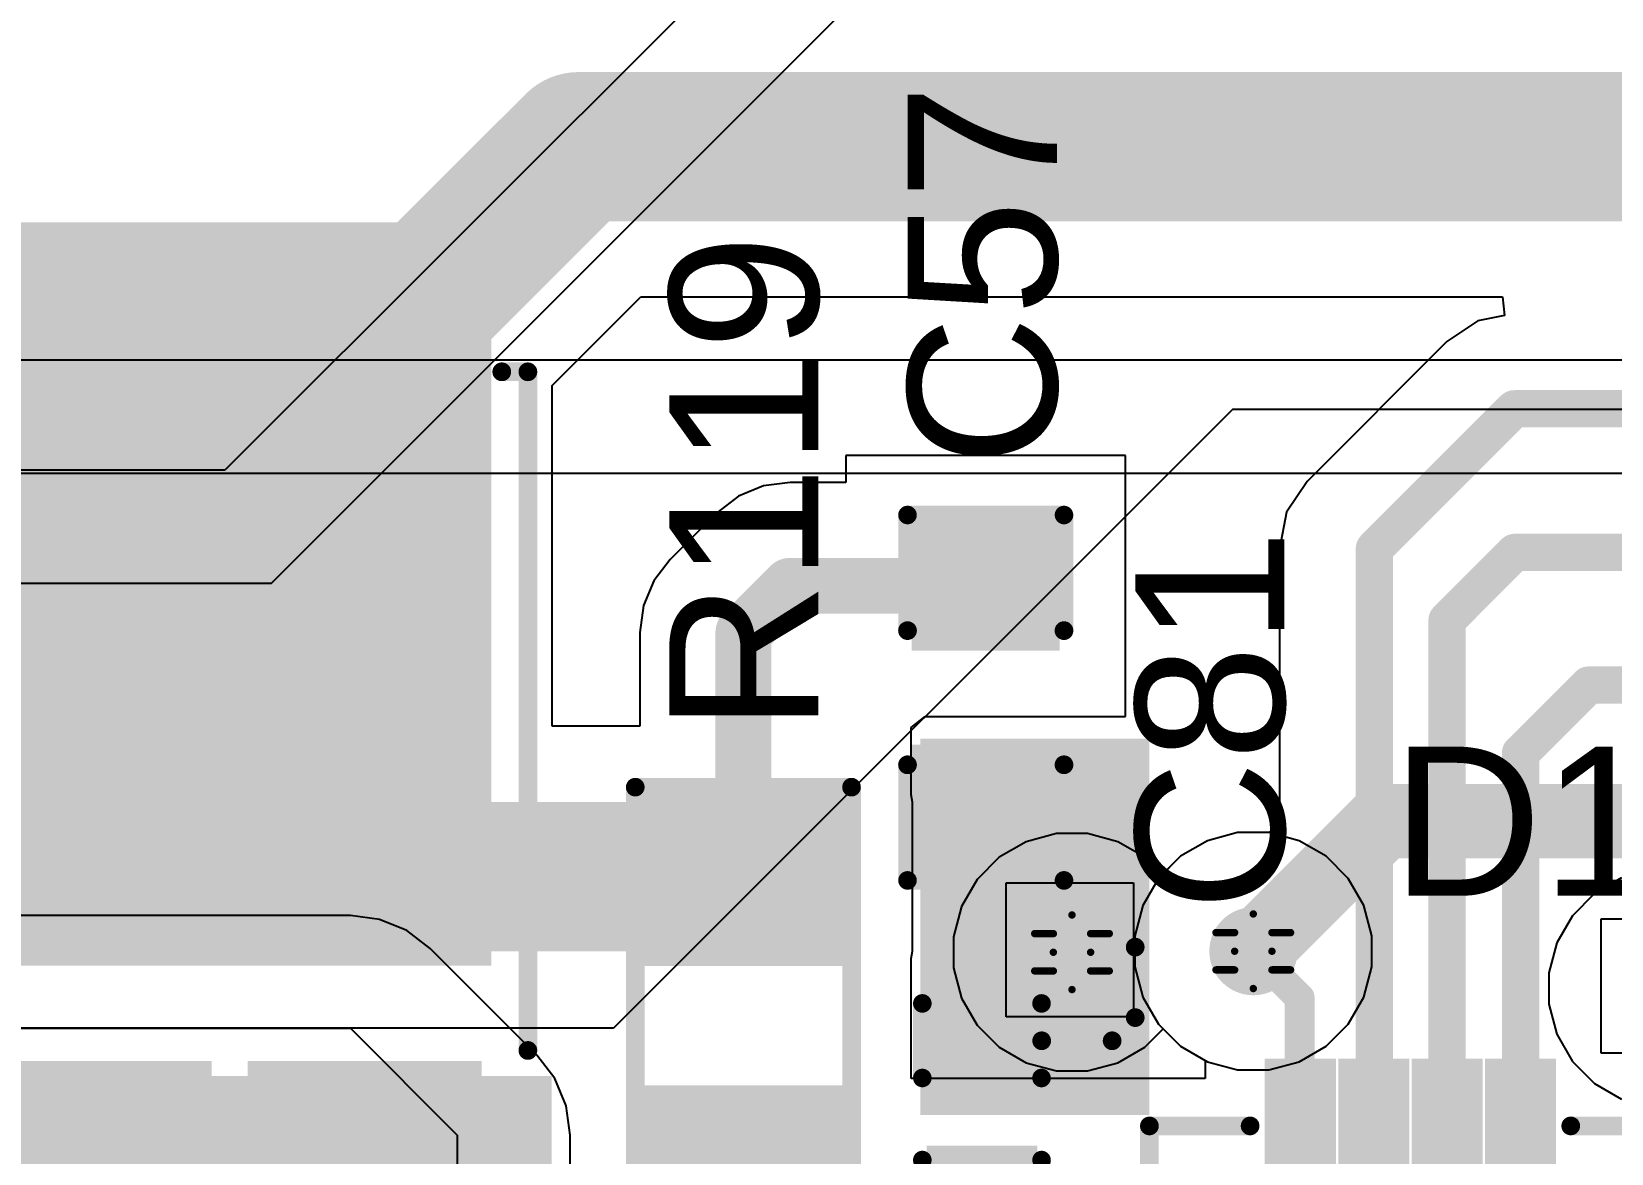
# Model space of a CAD drawing. Header units: inches. Extents: x -3 to 5437, y -3 to 5435.
# Drawn here: x 47.67 to 58.43, y 18.96 to 26.6 of the extents above; entities that cross this region are included whole.
import ezdxf

# ---------------------------------------------------------------- set-up
doc = ezdxf.new("R2010")
doc.units = ezdxf.units.IN
for name, color, linetype in [('Bottom Layer', 5, 'Continuous'), ('Bottom Solder', 6, 'Continuous'), ('Drill Drawing', 1, 'Continuous'), ('GND', 16, 'Continuous'), ('Multi-Layer', 9, 'Continuous'), ('Pad Holes', 156, 'Continuous'), ('PWR', 76, 'Continuous'), ('Top Layer', 1, 'Continuous'), ('Top Overlay', 2, 'Continuous'), ('Top Paste', 8, 'Continuous'), ('Top Solder', 216, 'Continuous'), ('Via Holes', 16, 'Continuous')]:
    doc.layers.add(name, color=color, linetype=linetype)
doc.styles.add('Arial', font='', dxfattribs={"height": 0.2})
doc.styles.get('Arial').set_extended_font_data('Arial')

# ---------------------------------------------------------------- blocks, each defined once
blk = doc.blocks.new('P____DI__5_154')
at = {"layer": 'Top Layer'}
for points in [[(-1.68, 4.421), (1.68, 4.421), (1.68, -0.439), (-1.68, -0.439)], [(-1.615, -1.291), (-0.225, -1.291), (-0.225, -2.691), (-1.615, -2.691)], [(0.225, -1.291), (1.615, -1.291), (1.615, -2.691), (0.225, -2.691)]]:
    blk.add_hatch(color=1, dxfattribs=at).paths.add_polyline_path(points)
at = {"layer": 'Top Paste'}
for points in [[(-1.68, 4.421), (1.68, 4.421), (1.68, -0.439), (-1.68, -0.439)], [(-1.615, -1.291), (-0.225, -1.291), (-0.225, -2.691), (-1.615, -2.691)], [(0.225, -1.291), (1.615, -1.291), (1.615, -2.691), (0.225, -2.691)]]:
    blk.add_hatch(color=8, dxfattribs=at).paths.add_polyline_path(points)
at = {"layer": 'Top Solder'}
for points in [[(-1.782, 4.523), (1.782, 4.523), (1.782, -0.541), (-1.782, -0.541)], [(-1.717, -1.189), (-0.123, -1.189), (-0.123, -2.793), (-1.717, -2.793)], [(0.123, -1.189), (1.717, -1.189), (1.717, -2.793), (0.123, -2.793)]]:
    blk.add_hatch(color=216, dxfattribs=at).paths.add_polyline_path(points)
at = {"layer": 'Top Overlay'}
for points in [[(-2.032, 3.505, 0.127, 0.127, 0), (-1.854, 3.505, 0.127, 0.127, 0)], [(-2.032, -1.118, 0.127, 0.127, 0), (-2.032, 3.505, 0.127, 0.127, 0)], [(1.854, 3.505, 0.127, 0.127, 0), (2.032, 3.505, 0.127, 0.127, 0)], [(2.032, -1.118, 0.127, 0.127, 0), (2.032, 3.505, 0.127, 0.127, 0)]]:
    blk.add_lwpolyline(points, format="xyseb", dxfattribs=at)
for points in [[(-2.064, 3.505, 0.0635, 0.0635, 1), (-2, 3.505, 0.0635, 0.0635, 1)], [(-2.064, 3.505, 0.0635, 0.0635, 1), (-2, 3.505, 0.0635, 0.0635, 1)], [(-1.886, 3.505, 0.0635, 0.0635, 1), (-1.822, 3.505, 0.0635, 0.0635, 1)], [(1.822, 3.505, 0.0635, 0.0635, 1), (1.886, 3.505, 0.0635, 0.0635, 1)], [(2, 3.505, 0.0635, 0.0635, 1), (2.064, 3.505, 0.0635, 0.0635, 1)], [(2, 3.505, 0.0635, 0.0635, 1), (2.064, 3.505, 0.0635, 0.0635, 1)], [(-2.064, -1.118, 0.0635, 0.0635, 1), (-2, -1.118, 0.0635, 0.0635, 1)], [(2, -1.118, 0.0635, 0.0635, 1), (2.064, -1.118, 0.0635, 0.0635, 1)], [(-1.905, -2.108, 0.254, 0.254, 1), (-2.159, -2.108, 0.254, 0.254, 1)], [(-2.223, -2.108, 0.127, 0.127, 1), (-2.095, -2.108, 0.127, 0.127, 1)], [(-1.968, -2.108, 0.127, 0.127, 1), (-1.841, -2.108, 0.127, 0.127, 1)]]:
    blk.add_lwpolyline(points, format="xyseb", close=True, dxfattribs=at)
blk = doc.blocks.new('C__0402_159')
at = {"layer": 'Top Layer'}
for points in [[(-0.699, -0.318), (-0.699, 0.317), (-0.241, 0.317), (-0.241, -0.318)], [(0.241, -0.318), (0.241, 0.317), (0.699, 0.317), (0.699, -0.318)]]:
    blk.add_hatch(color=1, dxfattribs=at).paths.add_polyline_path(points)
at = {"layer": 'Top Paste'}
for points in [[(-0.699, -0.318), (-0.699, 0.317), (-0.241, 0.317), (-0.241, -0.318)], [(0.241, -0.318), (0.241, 0.317), (0.699, 0.317), (0.699, -0.318)]]:
    blk.add_hatch(color=8, dxfattribs=at).paths.add_polyline_path(points)
at = {"layer": 'Top Solder'}
for points in [[(-0.758, -0.377), (-0.758, 0.377), (-0.181, 0.377), (-0.181, -0.377)], [(0.181, -0.377), (0.181, 0.377), (0.758, 0.377), (0.758, -0.377)]]:
    blk.add_hatch(color=216, dxfattribs=at).paths.add_polyline_path(points)
at = {"layer": 'Top Overlay'}
for points in [[(-0.787, -0.406, 0.127, 0.127, 0), (-0.787, 0.406, 0.127, 0.127, 0)], [(-0.279, 0.406, 0.127, 0.127, 0), (-0.787, 0.406, 0.127, 0.127, 0)], [(0.787, 0.406, 0.127, 0.127, 0), (0.279, 0.406, 0.127, 0.127, 0)], [(0.787, -0.406, 0.127, 0.127, 0), (0.787, 0.406, 0.127, 0.127, 0)], [(-0.279, -0.406, 0.127, 0.127, 0), (-0.787, -0.406, 0.127, 0.127, 0)], [(0.787, -0.406, 0.127, 0.127, 0), (0.279, -0.406, 0.127, 0.127, 0)]]:
    blk.add_lwpolyline(points, format="xyseb", dxfattribs=at)
for points in [[(-0.819, 0.406, 0.0635, 0.0635, 1), (-0.756, 0.406, 0.0635, 0.0635, 1)], [(-0.819, 0.406, 0.0635, 0.0635, 1), (-0.756, 0.406, 0.0635, 0.0635, 1)], [(-0.311, 0.406, 0.0635, 0.0635, 1), (-0.248, 0.406, 0.0635, 0.0635, 1)], [(0.248, 0.406, 0.0635, 0.0635, 1), (0.311, 0.406, 0.0635, 0.0635, 1)], [(0.756, 0.406, 0.0635, 0.0635, 1), (0.819, 0.406, 0.0635, 0.0635, 1)], [(0.756, 0.406, 0.0635, 0.0635, 1), (0.819, 0.406, 0.0635, 0.0635, 1)], [(-0.819, -0.406, 0.0635, 0.0635, 1), (-0.756, -0.406, 0.0635, 0.0635, 1)], [(-0.819, -0.406, 0.0635, 0.0635, 1), (-0.756, -0.406, 0.0635, 0.0635, 1)], [(-0.311, -0.406, 0.0635, 0.0635, 1), (-0.248, -0.406, 0.0635, 0.0635, 1)], [(0.248, -0.406, 0.0635, 0.0635, 1), (0.311, -0.406, 0.0635, 0.0635, 1)], [(0.756, -0.406, 0.0635, 0.0635, 1), (0.819, -0.406, 0.0635, 0.0635, 1)], [(0.756, -0.406, 0.0635, 0.0635, 1), (0.819, -0.406, 0.0635, 0.0635, 1)]]:
    blk.add_lwpolyline(points, format="xyseb", close=True, dxfattribs=at)
blk = doc.blocks.new('QFN_16_EP_3_6_3_6__164')
at = {"layer": 'Bottom Layer'}
h = blk.add_hatch(color=5, dxfattribs=at)
edge = h.paths.add_edge_path()
edge.add_arc((-0.5, 0.5), 0.25, 0, 360)
h = blk.add_hatch(color=5, dxfattribs=at)
edge = h.paths.add_edge_path()
edge.add_arc((0.5, 0.5), 0.25, 0, 360)
h = blk.add_hatch(color=5, dxfattribs=at)
edge = h.paths.add_edge_path()
edge.add_arc((-0.5, -0.5), 0.25, 0, 360)
h = blk.add_hatch(color=5, dxfattribs=at)
edge = h.paths.add_edge_path()
edge.add_arc((0.5, -0.5), 0.25, 0, 360)
at = {"layer": 'Bottom Solder'}
h = blk.add_hatch(color=6, dxfattribs=at)
edge = h.paths.add_edge_path()
edge.add_arc((-0.5, 0.5), 0.352, 0, 360)
h = blk.add_hatch(color=6, dxfattribs=at)
edge = h.paths.add_edge_path()
edge.add_arc((0.5, 0.5), 0.352, 0, 360)
h = blk.add_hatch(color=6, dxfattribs=at)
edge = h.paths.add_edge_path()
edge.add_arc((-0.5, -0.5), 0.352, 0, 360)
h = blk.add_hatch(color=6, dxfattribs=at)
edge = h.paths.add_edge_path()
edge.add_arc((0.5, -0.5), 0.352, 0, 360)
at = {"layer": 'GND'}
h = blk.add_hatch(color=16, dxfattribs=at)
edge = h.paths.add_edge_path()
edge.add_arc((-0.5, 0.5), 0.25, 0, 360)
h = blk.add_hatch(color=16, dxfattribs=at)
edge = h.paths.add_edge_path()
edge.add_arc((0.5, 0.5), 0.25, 0, 360)
h = blk.add_hatch(color=16, dxfattribs=at)
edge = h.paths.add_edge_path()
edge.add_arc((-0.5, -0.5), 0.25, 0, 360)
h = blk.add_hatch(color=16, dxfattribs=at)
edge = h.paths.add_edge_path()
edge.add_arc((0.5, -0.5), 0.25, 0, 360)
at = {"layer": 'Multi-Layer'}
h = blk.add_hatch(color=9, dxfattribs=at)
edge = h.paths.add_edge_path()
edge.add_arc((-0.5, 0.5), 0.25, 0, 360)
h = blk.add_hatch(color=9, dxfattribs=at)
edge = h.paths.add_edge_path()
edge.add_arc((0.5, 0.5), 0.25, 0, 360)
h = blk.add_hatch(color=9, dxfattribs=at)
edge = h.paths.add_edge_path()
edge.add_arc((-0.5, -0.5), 0.25, 0, 360)
h = blk.add_hatch(color=9, dxfattribs=at)
edge = h.paths.add_edge_path()
edge.add_arc((0.5, -0.5), 0.25, 0, 360)
at = {"layer": 'Pad Holes'}
h = blk.add_hatch(color=7, dxfattribs=at)
edge = h.paths.add_edge_path()
edge.add_arc((-0.5, 0.5), 0.15, 0, 360)
h = blk.add_hatch(color=7, dxfattribs=at)
edge = h.paths.add_edge_path()
edge.add_arc((0.5, 0.5), 0.15, 0, 360)
h = blk.add_hatch(color=7, dxfattribs=at)
edge = h.paths.add_edge_path()
edge.add_arc((-0.5, -0.5), 0.15, 0, 360)
h = blk.add_hatch(color=7, dxfattribs=at)
edge = h.paths.add_edge_path()
edge.add_arc((0.5, -0.5), 0.15, 0, 360)
at = {"layer": 'PWR'}
h = blk.add_hatch(color=76, dxfattribs=at)
edge = h.paths.add_edge_path()
edge.add_arc((-0.5, 0.5), 0.25, 0, 360)
h = blk.add_hatch(color=76, dxfattribs=at)
edge = h.paths.add_edge_path()
edge.add_arc((0.5, 0.5), 0.25, 0, 360)
h = blk.add_hatch(color=76, dxfattribs=at)
edge = h.paths.add_edge_path()
edge.add_arc((-0.5, -0.5), 0.25, 0, 360)
h = blk.add_hatch(color=76, dxfattribs=at)
edge = h.paths.add_edge_path()
edge.add_arc((0.5, -0.5), 0.25, 0, 360)
at = {"layer": 'Top Layer'}
for points in [[(-0.89, 1.34), (-0.89, 2.16), (-0.61, 2.16), (-0.61, 1.34)], [(-0.39, 1.34), (-0.39, 2.16), (-0.11, 2.16), (-0.11, 1.34)], [(0.11, 1.34), (0.11, 2.16), (0.39, 2.16), (0.39, 1.34)], [(0.61, 1.34), (0.61, 2.16), (0.89, 2.16), (0.89, 1.34)], [(-1.07, -1.07), (-1.07, 1.07), (1.07, 1.07), (1.07, -1.07)], [(-2.16, 0.89), (-1.34, 0.89), (-1.34, 0.61), (-2.16, 0.61)], [(1.34, 0.89), (2.16, 0.89), (2.16, 0.61), (1.34, 0.61)], [(-2.16, 0.39), (-1.34, 0.39), (-1.34, 0.11), (-2.16, 0.11)], [(1.34, 0.39), (2.16, 0.39), (2.16, 0.11), (1.34, 0.11)], [(-2.16, -0.11), (-1.34, -0.11), (-1.34, -0.39), (-2.16, -0.39)], [(1.34, -0.11), (2.16, -0.11), (2.16, -0.39), (1.34, -0.39)], [(-2.16, -0.61), (-1.34, -0.61), (-1.34, -0.89), (-2.16, -0.89)], [(1.34, -0.61), (2.16, -0.61), (2.16, -0.89), (1.34, -0.89)], [(-0.61, -1.34), (-0.61, -2.16), (-0.89, -2.16), (-0.89, -1.34)], [(-0.11, -1.34), (-0.11, -2.16), (-0.39, -2.16), (-0.39, -1.34)], [(0.39, -1.34), (0.39, -2.16), (0.11, -2.16), (0.11, -1.34)], [(0.89, -1.34), (0.89, -2.16), (0.61, -2.16), (0.61, -1.34)]]:
    blk.add_hatch(color=1, dxfattribs=at).paths.add_polyline_path(points)
h = blk.add_hatch(color=1, dxfattribs=at)
edge = h.paths.add_edge_path()
edge.add_arc((-0.5, 0.5), 0.25, 0, 360)
h = blk.add_hatch(color=1, dxfattribs=at)
edge = h.paths.add_edge_path()
edge.add_arc((0.5, 0.5), 0.25, 0, 360)
h = blk.add_hatch(color=1, dxfattribs=at)
edge = h.paths.add_edge_path()
edge.add_arc((-0.5, -0.5), 0.25, 0, 360)
h = blk.add_hatch(color=1, dxfattribs=at)
edge = h.paths.add_edge_path()
edge.add_arc((0.5, -0.5), 0.25, 0, 360)
at = {"layer": 'Top Paste'}
for points in [[(-0.89, 1.34), (-0.89, 2.16), (-0.61, 2.16), (-0.61, 1.34)], [(-0.39, 1.34), (-0.39, 2.16), (-0.11, 2.16), (-0.11, 1.34)], [(0.11, 1.34), (0.11, 2.16), (0.39, 2.16), (0.39, 1.34)], [(0.61, 1.34), (0.61, 2.16), (0.89, 2.16), (0.89, 1.34)], [(-1.07, -1.07), (-1.07, 1.07), (1.07, 1.07), (1.07, -1.07)], [(-2.16, 0.89), (-1.34, 0.89), (-1.34, 0.61), (-2.16, 0.61)], [(1.34, 0.89), (2.16, 0.89), (2.16, 0.61), (1.34, 0.61)], [(-2.16, 0.39), (-1.34, 0.39), (-1.34, 0.11), (-2.16, 0.11)], [(1.34, 0.39), (2.16, 0.39), (2.16, 0.11), (1.34, 0.11)], [(-2.16, -0.11), (-1.34, -0.11), (-1.34, -0.39), (-2.16, -0.39)], [(1.34, -0.11), (2.16, -0.11), (2.16, -0.39), (1.34, -0.39)], [(-2.16, -0.61), (-1.34, -0.61), (-1.34, -0.89), (-2.16, -0.89)], [(1.34, -0.61), (2.16, -0.61), (2.16, -0.89), (1.34, -0.89)], [(-0.61, -1.34), (-0.61, -2.16), (-0.89, -2.16), (-0.89, -1.34)], [(-0.11, -1.34), (-0.11, -2.16), (-0.39, -2.16), (-0.39, -1.34)], [(0.39, -1.34), (0.39, -2.16), (0.11, -2.16), (0.11, -1.34)], [(0.89, -1.34), (0.89, -2.16), (0.61, -2.16), (0.61, -1.34)]]:
    blk.add_hatch(color=8, dxfattribs=at).paths.add_polyline_path(points)
at = {"layer": 'Top Solder'}
for points in [[(-0.992, 1.238), (-0.992, 2.262), (-0.508, 2.262), (-0.508, 1.238)], [(-0.492, 1.238), (-0.492, 2.262), (-0.008, 2.262), (-0.008, 1.238)], [(0.008, 1.238), (0.008, 2.262), (0.492, 2.262), (0.492, 1.238)], [(0.508, 1.238), (0.508, 2.262), (0.992, 2.262), (0.992, 1.238)], [(-1.172, -1.172), (-1.172, 1.172), (1.172, 1.172), (1.172, -1.172)], [(-2.262, 0.992), (-1.238, 0.992), (-1.238, 0.508), (-2.262, 0.508)], [(1.238, 0.992), (2.262, 0.992), (2.262, 0.508), (1.238, 0.508)], [(-2.262, 0.492), (-1.238, 0.492), (-1.238, 0.008), (-2.262, 0.008)], [(1.238, 0.492), (2.262, 0.492), (2.262, 0.008), (1.238, 0.008)], [(-2.262, -0.008), (-1.238, -0.008), (-1.238, -0.492), (-2.262, -0.492)], [(1.238, -0.008), (2.262, -0.008), (2.262, -0.492), (1.238, -0.492)], [(-2.262, -0.508), (-1.238, -0.508), (-1.238, -0.992), (-2.262, -0.992)], [(1.238, -0.508), (2.262, -0.508), (2.262, -0.992), (1.238, -0.992)], [(-0.508, -1.238), (-0.508, -2.262), (-0.992, -2.262), (-0.992, -1.238)], [(-0.008, -1.238), (-0.008, -2.262), (-0.492, -2.262), (-0.492, -1.238)], [(0.492, -1.238), (0.492, -2.262), (0.008, -2.262), (0.008, -1.238)], [(0.992, -1.238), (0.992, -2.262), (0.508, -2.262), (0.508, -1.238)]]:
    blk.add_hatch(color=216, dxfattribs=at).paths.add_polyline_path(points)
h = blk.add_hatch(color=216, dxfattribs=at)
edge = h.paths.add_edge_path()
edge.add_arc((-0.5, 0.5), 0.352, 0, 360)
h = blk.add_hatch(color=216, dxfattribs=at)
edge = h.paths.add_edge_path()
edge.add_arc((0.5, 0.5), 0.352, 0, 360)
h = blk.add_hatch(color=216, dxfattribs=at)
edge = h.paths.add_edge_path()
edge.add_arc((-0.5, -0.5), 0.352, 0, 360)
h = blk.add_hatch(color=216, dxfattribs=at)
edge = h.paths.add_edge_path()
edge.add_arc((0.5, -0.5), 0.352, 0, 360)
at = {"layer": 'Top Overlay'}
for points in [[(-1.778, 1.168, 0.127, 0.127, 0), (-1.778, 1.803, 0.127, 0.127, 0)], [(-1.778, 1.803, 0.127, 0.127, 0), (-1.092, 1.803, 0.127, 0.127, 0)], [(1.092, 1.803, 0.127, 0.127, 0), (1.778, 1.803, 0.127, 0.127, 0)], [(1.778, 1.168, 0.127, 0.127, 0), (1.778, 1.803, 0.127, 0.127, 0)], [(-2.399, 0.847, 0.127, 0.127, 0), (-2.323, 0.771, 0.127, 0.127, 0)], [(-2.399, 0.695, 0.127, 0.127, 0), (-2.399, 0.847, 0.127, 0.127, 0)], [(-2.399, 0.695, 0.127, 0.127, 0), (-2.323, 0.771, 0.127, 0.127, 0)], [(-1.778, -1.803, 0.127, 0.127, 0), (-1.778, -1.168, 0.127, 0.127, 0)], [(1.778, -1.803, 0.127, 0.127, 0), (1.778, -1.168, 0.127, 0.127, 0)], [(-1.778, -1.803, 0.127, 0.127, 0), (-1.092, -1.803, 0.127, 0.127, 0)], [(1.092, -1.803, 0.127, 0.127, 0), (1.778, -1.803, 0.127, 0.127, 0)]]:
    blk.add_lwpolyline(points, format="xyseb", dxfattribs=at)
for points in [[(-1.81, 1.803, 0.0635, 0.0635, 1), (-1.746, 1.803, 0.0635, 0.0635, 1)], [(-1.81, 1.803, 0.0635, 0.0635, 1), (-1.746, 1.803, 0.0635, 0.0635, 1)], [(-1.124, 1.803, 0.0635, 0.0635, 1), (-1.06, 1.803, 0.0635, 0.0635, 1)], [(1.06, 1.803, 0.0635, 0.0635, 1), (1.124, 1.803, 0.0635, 0.0635, 1)], [(1.746, 1.803, 0.0635, 0.0635, 1), (1.81, 1.803, 0.0635, 0.0635, 1)], [(1.746, 1.803, 0.0635, 0.0635, 1), (1.81, 1.803, 0.0635, 0.0635, 1)], [(-1.81, 1.168, 0.0635, 0.0635, 1), (-1.746, 1.168, 0.0635, 0.0635, 1)], [(1.746, 1.168, 0.0635, 0.0635, 1), (1.81, 1.168, 0.0635, 0.0635, 1)], [(-2.431, 0.847, 0.0635, 0.0635, 1), (-2.367, 0.847, 0.0635, 0.0635, 1)], [(-2.431, 0.847, 0.0635, 0.0635, 1), (-2.367, 0.847, 0.0635, 0.0635, 1)], [(-2.431, 0.695, 0.0635, 0.0635, 1), (-2.367, 0.695, 0.0635, 0.0635, 1)], [(-2.431, 0.695, 0.0635, 0.0635, 1), (-2.367, 0.695, 0.0635, 0.0635, 1)], [(-2.355, 0.771, 0.0635, 0.0635, 1), (-2.291, 0.771, 0.0635, 0.0635, 1)], [(-2.355, 0.771, 0.0635, 0.0635, 1), (-2.291, 0.771, 0.0635, 0.0635, 1)], [(-1.81, -1.168, 0.0635, 0.0635, 1), (-1.746, -1.168, 0.0635, 0.0635, 1)], [(1.746, -1.168, 0.0635, 0.0635, 1), (1.81, -1.168, 0.0635, 0.0635, 1)], [(-1.81, -1.803, 0.0635, 0.0635, 1), (-1.746, -1.803, 0.0635, 0.0635, 1)], [(-1.81, -1.803, 0.0635, 0.0635, 1), (-1.746, -1.803, 0.0635, 0.0635, 1)], [(-1.124, -1.803, 0.0635, 0.0635, 1), (-1.06, -1.803, 0.0635, 0.0635, 1)], [(1.06, -1.803, 0.0635, 0.0635, 1), (1.124, -1.803, 0.0635, 0.0635, 1)], [(1.746, -1.803, 0.0635, 0.0635, 1), (1.81, -1.803, 0.0635, 0.0635, 1)], [(1.746, -1.803, 0.0635, 0.0635, 1), (1.81, -1.803, 0.0635, 0.0635, 1)]]:
    blk.add_lwpolyline(points, format="xyseb", close=True, dxfattribs=at)
blk = doc.blocks.new('RES_0805_188')
at = {"layer": 'Top Layer'}
for points in [[(-1.524, 0.635), (-0.508, 0.635), (-0.508, -0.635), (-1.524, -0.635)], [(0.508, 0.635), (1.524, 0.635), (1.524, -0.635), (0.508, -0.635)]]:
    blk.add_hatch(color=1, dxfattribs=at).paths.add_polyline_path(points)
at = {"layer": 'Top Paste'}
for points in [[(-1.524, 0.635), (-0.508, 0.635), (-0.508, -0.635), (-1.524, -0.635)], [(0.508, 0.635), (1.524, 0.635), (1.524, -0.635), (0.508, -0.635)]]:
    blk.add_hatch(color=8, dxfattribs=at).paths.add_polyline_path(points)
at = {"layer": 'Top Solder'}
for points in [[(-1.6256, 0.7366), (-0.4064, 0.7366), (-0.4064, -0.7366), (-1.6256, -0.7366)], [(0.4064, 0.7366), (1.6256, 0.7366), (1.6256, -0.7366), (0.4064, -0.7366)]]:
    blk.add_hatch(color=216, dxfattribs=at).paths.add_polyline_path(points)
at = {"layer": 'Top Overlay'}
for points in [[(1.6256, 0.7366, 0.127, 0.127, 0), (-1.6256, 0.7366, 0.127, 0.127, 0)], [(-1.6256, -0.7366, 0.127, 0.127, 0), (-1.6256, 0.7366, 0.127, 0.127, 0)], [(1.6256, -0.7366, 0.127, 0.127, 0), (1.6256, 0.7366, 0.127, 0.127, 0)], [(1.6256, -0.7366, 0.127, 0.127, 0), (-1.6256, -0.7366, 0.127, 0.127, 0)]]:
    blk.add_lwpolyline(points, format="xyseb", dxfattribs=at)
for points in [[(-1.65735, 0.7366, 0.0635, 0.0635, 1), (-1.59385, 0.7366, 0.0635, 0.0635, 1)], [(-1.65735, 0.7366, 0.0635, 0.0635, 1), (-1.59385, 0.7366, 0.0635, 0.0635, 1)], [(1.59385, 0.7366, 0.0635, 0.0635, 1), (1.65735, 0.7366, 0.0635, 0.0635, 1)], [(1.59385, 0.7366, 0.0635, 0.0635, 1), (1.65735, 0.7366, 0.0635, 0.0635, 1)], [(-1.65735, -0.7366, 0.0635, 0.0635, 1), (-1.59385, -0.7366, 0.0635, 0.0635, 1)], [(-1.65735, -0.7366, 0.0635, 0.0635, 1), (-1.59385, -0.7366, 0.0635, 0.0635, 1)], [(1.59385, -0.7366, 0.0635, 0.0635, 1), (1.65735, -0.7366, 0.0635, 0.0635, 1)], [(1.59385, -0.7366, 0.0635, 0.0635, 1), (1.65735, -0.7366, 0.0635, 0.0635, 1)]]:
    blk.add_lwpolyline(points, format="xyseb", close=True, dxfattribs=at)
blk = doc.blocks.new('C__0603_401')
at = {"layer": 'Top Layer'}
for points in [[(-0.381, 0.445), (-0.381, -0.445), (-1.143, -0.445), (-1.143, 0.445)], [(1.143, 0.445), (1.143, -0.445), (0.381, -0.445), (0.381, 0.445)]]:
    blk.add_hatch(color=1, dxfattribs=at).paths.add_polyline_path(points)
at = {"layer": 'Top Paste'}
for points in [[(-0.381, 0.445), (-0.381, -0.445), (-1.143, -0.445), (-1.143, 0.445)], [(1.143, 0.445), (1.143, -0.445), (0.381, -0.445), (0.381, 0.445)]]:
    blk.add_hatch(color=8, dxfattribs=at).paths.add_polyline_path(points)
at = {"layer": 'Top Solder'}
for points in [[(-0.321, 0.504), (-0.321, -0.504), (-1.203, -0.504), (-1.203, 0.504)], [(1.203, 0.504), (1.203, -0.504), (0.321, -0.504), (0.321, 0.504)]]:
    blk.add_hatch(color=216, dxfattribs=at).paths.add_polyline_path(points)
at = {"layer": 'Top Overlay'}
for points in [[(-1.245, 0.533, 0.127, 0.127, 0), (-1.245, -0.533, 0.127, 0.127, 0)], [(-1.245, 0.533, 0.127, 0.127, 0), (-0.457, 0.533, 0.127, 0.127, 0)], [(0.457, 0.533, 0.127, 0.127, 0), (1.245, 0.533, 0.127, 0.127, 0)], [(1.245, 0.533, 0.127, 0.127, 0), (1.245, -0.533, 0.127, 0.127, 0)], [(-1.245, -0.533, 0.127, 0.127, 0), (-0.457, -0.533, 0.127, 0.127, 0)], [(0.457, -0.533, 0.127, 0.127, 0), (1.245, -0.533, 0.127, 0.127, 0)]]:
    blk.add_lwpolyline(points, format="xyseb", dxfattribs=at)
for points in [[(-1.276, 0.533, 0.0635, 0.0635, 1), (-1.213, 0.533, 0.0635, 0.0635, 1)], [(-1.276, 0.533, 0.0635, 0.0635, 1), (-1.213, 0.533, 0.0635, 0.0635, 1)], [(-0.489, 0.533, 0.0635, 0.0635, 1), (-0.425, 0.533, 0.0635, 0.0635, 1)], [(0.425, 0.533, 0.0635, 0.0635, 1), (0.489, 0.533, 0.0635, 0.0635, 1)], [(1.213, 0.533, 0.0635, 0.0635, 1), (1.276, 0.533, 0.0635, 0.0635, 1)], [(1.213, 0.533, 0.0635, 0.0635, 1), (1.276, 0.533, 0.0635, 0.0635, 1)], [(-1.276, -0.533, 0.0635, 0.0635, 1), (-1.213, -0.533, 0.0635, 0.0635, 1)], [(-1.276, -0.533, 0.0635, 0.0635, 1), (-1.213, -0.533, 0.0635, 0.0635, 1)], [(-0.489, -0.533, 0.0635, 0.0635, 1), (-0.425, -0.533, 0.0635, 0.0635, 1)], [(0.425, -0.533, 0.0635, 0.0635, 1), (0.489, -0.533, 0.0635, 0.0635, 1)], [(1.213, -0.533, 0.0635, 0.0635, 1), (1.276, -0.533, 0.0635, 0.0635, 1)], [(1.213, -0.533, 0.0635, 0.0635, 1), (1.276, -0.533, 0.0635, 0.0635, 1)]]:
    blk.add_lwpolyline(points, format="xyseb", close=True, dxfattribs=at)

msp = doc.modelspace()

# ---------------------------------------------------------------- hatches: boundary and pattern name
at = {"layer": 'Bottom Layer'}
h = msp.add_hatch(color=5, dxfattribs=at)
edge = h.paths.add_edge_path()
edge.add_arc((54.76, 20.33), 0.3, 0, 360)
h = msp.add_hatch(color=5, dxfattribs=at)
edge = h.paths.add_edge_path()
edge.add_arc((55.995, 20.337), 0.3, 0, 360)
at = {"layer": 'Bottom Solder'}
h = msp.add_hatch(color=6, dxfattribs=at)
edge = h.paths.add_edge_path()
edge.add_arc((54.76, 20.33), 0.15, 0, 360)
h = msp.add_hatch(color=6, dxfattribs=at)
edge = h.paths.add_edge_path()
edge.add_arc((55.995, 20.337), 0.15, 0, 360)
at = {"layer": 'GND'}
h = msp.add_hatch(color=16, dxfattribs=at)
edge = h.paths.add_edge_path()
edge.add_arc((54.76, 20.33), 0.3, 0, 360)
h = msp.add_hatch(color=16, dxfattribs=at)
edge = h.paths.add_edge_path()
edge.add_arc((55.995, 20.337), 0.3, 0, 360)
at = {"layer": 'PWR'}
h = msp.add_hatch(color=76, dxfattribs=at)
edge = h.paths.add_edge_path()
edge.add_arc((54.76, 20.33), 0.3, 0, 360)
h = msp.add_hatch(color=76, dxfattribs=at)
edge = h.paths.add_edge_path()
edge.add_arc((55.995, 20.337), 0.3, 0, 360)
at = {"layer": 'Top Layer'}
for points in [[(47.341, 20.34), (50.701, 20.34), (50.701, 25.2), (47.341, 25.2)], [(53.727, 19.222), (55.287, 19.222), (55.287, 21.785), (53.727, 21.785)], [(47.341, 20.337), (53.156, 20.337), (53.156, 21.353), (47.341, 21.353)], [(44.929, 15.679), (48.273, 15.679), (48.273, 19.488), (44.929, 19.488)], [(44.929, 17.311), (51.216, 17.311), (51.216, 19.488), (44.929, 19.488)]]:
    msp.add_hatch(color=1, dxfattribs=at).paths.add_polyline_path(points)
h = msp.add_hatch(color=1, dxfattribs=at)
edge = h.paths.add_edge_path()
edge.add_arc((54.76, 20.33), 0.3, 0, 360)
h = msp.add_hatch(color=1, dxfattribs=at)
edge = h.paths.add_edge_path()
edge.add_arc((55.995, 20.337), 0.3, 0, 360)
at = {"layer": 'Top Solder'}
h = msp.add_hatch(color=216, dxfattribs=at)
edge = h.paths.add_edge_path()
edge.add_arc((54.76, 20.33), 0.15, 0, 360)
h = msp.add_hatch(color=216, dxfattribs=at)
edge = h.paths.add_edge_path()
edge.add_arc((55.995, 20.337), 0.15, 0, 360)
at = {"layer": 'Via Holes'}
h = msp.add_hatch(color=7, dxfattribs=at)
edge = h.paths.add_edge_path()
edge.add_arc((54.76, 20.33), 0.15, 0, 360)
h = msp.add_hatch(color=7, dxfattribs=at)
edge = h.paths.add_edge_path()
edge.add_arc((55.995, 20.337), 0.15, 0, 360)

# ---------------------------------------------------------------- linework, layer by layer
at = {"layer": 'Bottom Layer'}
for p, q in [((53.3, 27.925), (48.989, 23.613)), ((49.307, 22.845), (53.808, 27.346)), ((55.852, 24.028), (51.636, 19.812)), ((63.725, 24.028), (55.852, 24.028)), ((48.989, 23.613), (44.89, 23.613)), ((44.94, 22.845), (48.989, 22.845)), ((48.989, 22.845), (48.989, 22.845)), ((48.989, 22.845), (48.989, 22.845)), ((48.989, 22.845), (49.307, 22.845)), ((54.31, 19.89), (54.31, 20.804)), ((54.31, 20.804), (55.179, 20.804)), ((55.179, 20.804), (55.179, 19.89)), ((58.365, 19.643), (58.365, 20.557)), ((58.365, 20.557), (59.234, 20.557)), ((51.636, 19.812), (47.023, 19.812)), ((55.179, 19.89), (54.31, 19.89)), ((59.234, 19.643), (58.365, 19.643))]:
    msp.add_line(p, q, dxfattribs=at)
for points in [[(55.995, 20.337, 0.508, 0.508, 0), (56.88, 21.223, 0.508, 0.508, 0)], [(56.88, 21.223, 0.508, 0.508, 0), (61.784, 21.223, 0.508, 0.508, 0)]]:
    msp.add_lwpolyline(points, format="xyseb", dxfattribs=at)
for points in [[(56.753, 21.223, 0.254, 0.254, 1), (57.007, 21.223, 0.254, 0.254, 1)], [(56.753, 21.223, 0.254, 0.254, 1), (57.007, 21.223, 0.254, 0.254, 1)], [(55.868, 20.337, 0.254, 0.254, 1), (56.122, 20.337, 0.254, 0.254, 1)]]:
    msp.add_lwpolyline(points, format="xyseb", close=True, dxfattribs=at)
at = {"layer": 'Drill Drawing'}
for points in [[(54.633, 20.457, 0.0508, 0.0508, 0), (54.76, 20.584, 0.0508, 0.0508, 0)], [(54.76, 20.584, 0.0508, 0.0508, 0), (54.887, 20.457, 0.0508, 0.0508, 0)], [(55.868, 20.464, 0.0508, 0.0508, 0), (55.995, 20.591, 0.0508, 0.0508, 0)], [(55.995, 20.591, 0.0508, 0.0508, 0), (56.122, 20.464, 0.0508, 0.0508, 0)], [(54.506, 20.457, 0.0508, 0.0508, 0), (54.633, 20.33, 0.0508, 0.0508, 0)], [(54.506, 20.457, 0.0508, 0.0508, 0), (54.633, 20.457, 0.0508, 0.0508, 0)], [(54.887, 20.457, 0.0508, 0.0508, 0), (55.014, 20.457, 0.0508, 0.0508, 0)], [(54.887, 20.33, 0.0508, 0.0508, 0), (55.014, 20.457, 0.0508, 0.0508, 0)], [(55.741, 20.464, 0.0508, 0.0508, 0), (55.868, 20.337, 0.0508, 0.0508, 0)], [(55.741, 20.464, 0.0508, 0.0508, 0), (55.868, 20.464, 0.0508, 0.0508, 0)], [(56.122, 20.464, 0.0508, 0.0508, 0), (56.249, 20.464, 0.0508, 0.0508, 0)], [(56.122, 20.337, 0.0508, 0.0508, 0), (56.249, 20.464, 0.0508, 0.0508, 0)], [(54.506, 20.203, 0.0508, 0.0508, 0), (54.633, 20.33, 0.0508, 0.0508, 0)], [(54.887, 20.33, 0.0508, 0.0508, 0), (55.014, 20.203, 0.0508, 0.0508, 0)], [(55.741, 20.21, 0.0508, 0.0508, 0), (55.868, 20.337, 0.0508, 0.0508, 0)], [(56.122, 20.337, 0.0508, 0.0508, 0), (56.249, 20.21, 0.0508, 0.0508, 0)], [(55.741, 20.21, 0.0508, 0.0508, 0), (55.868, 20.21, 0.0508, 0.0508, 0)], [(55.868, 20.21, 0.0508, 0.0508, 0), (55.995, 20.083, 0.0508, 0.0508, 0)], [(55.995, 20.083, 0.0508, 0.0508, 0), (56.122, 20.21, 0.0508, 0.0508, 0)], [(56.122, 20.21, 0.0508, 0.0508, 0), (56.249, 20.21, 0.0508, 0.0508, 0)], [(54.506, 20.203, 0.0508, 0.0508, 0), (54.633, 20.203, 0.0508, 0.0508, 0)], [(54.633, 20.203, 0.0508, 0.0508, 0), (54.76, 20.076, 0.0508, 0.0508, 0)], [(54.76, 20.076, 0.0508, 0.0508, 0), (54.887, 20.203, 0.0508, 0.0508, 0)], [(54.887, 20.203, 0.0508, 0.0508, 0), (55.014, 20.203, 0.0508, 0.0508, 0)]]:
    msp.add_lwpolyline(points, format="xyseb", dxfattribs=at)
for points in [[(54.747, 20.584, 0.0254, 0.0254, 1), (54.772, 20.584, 0.0254, 0.0254, 1)], [(54.747, 20.584, 0.0254, 0.0254, 1), (54.772, 20.584, 0.0254, 0.0254, 1)], [(55.982, 20.591, 0.0254, 0.0254, 1), (56.007, 20.591, 0.0254, 0.0254, 1)], [(55.982, 20.591, 0.0254, 0.0254, 1), (56.007, 20.591, 0.0254, 0.0254, 1)], [(54.493, 20.457, 0.0254, 0.0254, 1), (54.518, 20.457, 0.0254, 0.0254, 1)], [(54.493, 20.457, 0.0254, 0.0254, 1), (54.518, 20.457, 0.0254, 0.0254, 1)], [(54.62, 20.457, 0.0254, 0.0254, 1), (54.645, 20.457, 0.0254, 0.0254, 1)], [(54.62, 20.457, 0.0254, 0.0254, 1), (54.645, 20.457, 0.0254, 0.0254, 1)], [(54.874, 20.457, 0.0254, 0.0254, 1), (54.899, 20.457, 0.0254, 0.0254, 1)], [(54.874, 20.457, 0.0254, 0.0254, 1), (54.899, 20.457, 0.0254, 0.0254, 1)], [(55.001, 20.457, 0.0254, 0.0254, 1), (55.026, 20.457, 0.0254, 0.0254, 1)], [(55.001, 20.457, 0.0254, 0.0254, 1), (55.026, 20.457, 0.0254, 0.0254, 1)], [(55.728, 20.464, 0.0254, 0.0254, 1), (55.753, 20.464, 0.0254, 0.0254, 1)], [(55.728, 20.464, 0.0254, 0.0254, 1), (55.753, 20.464, 0.0254, 0.0254, 1)], [(55.855, 20.464, 0.0254, 0.0254, 1), (55.88, 20.464, 0.0254, 0.0254, 1)], [(55.855, 20.464, 0.0254, 0.0254, 1), (55.88, 20.464, 0.0254, 0.0254, 1)], [(56.109, 20.464, 0.0254, 0.0254, 1), (56.134, 20.464, 0.0254, 0.0254, 1)], [(56.109, 20.464, 0.0254, 0.0254, 1), (56.134, 20.464, 0.0254, 0.0254, 1)], [(56.236, 20.464, 0.0254, 0.0254, 1), (56.261, 20.464, 0.0254, 0.0254, 1)], [(56.236, 20.464, 0.0254, 0.0254, 1), (56.261, 20.464, 0.0254, 0.0254, 1)], [(54.62, 20.33, 0.0254, 0.0254, 1), (54.645, 20.33, 0.0254, 0.0254, 1)], [(54.62, 20.33, 0.0254, 0.0254, 1), (54.645, 20.33, 0.0254, 0.0254, 1)], [(54.874, 20.33, 0.0254, 0.0254, 1), (54.899, 20.33, 0.0254, 0.0254, 1)], [(54.874, 20.33, 0.0254, 0.0254, 1), (54.899, 20.33, 0.0254, 0.0254, 1)], [(55.855, 20.337, 0.0254, 0.0254, 1), (55.88, 20.337, 0.0254, 0.0254, 1)], [(55.855, 20.337, 0.0254, 0.0254, 1), (55.88, 20.337, 0.0254, 0.0254, 1)], [(56.109, 20.337, 0.0254, 0.0254, 1), (56.134, 20.337, 0.0254, 0.0254, 1)], [(56.109, 20.337, 0.0254, 0.0254, 1), (56.134, 20.337, 0.0254, 0.0254, 1)], [(55.728, 20.21, 0.0254, 0.0254, 1), (55.753, 20.21, 0.0254, 0.0254, 1)], [(55.728, 20.21, 0.0254, 0.0254, 1), (55.753, 20.21, 0.0254, 0.0254, 1)], [(55.855, 20.21, 0.0254, 0.0254, 1), (55.88, 20.21, 0.0254, 0.0254, 1)], [(55.855, 20.21, 0.0254, 0.0254, 1), (55.88, 20.21, 0.0254, 0.0254, 1)], [(56.109, 20.21, 0.0254, 0.0254, 1), (56.134, 20.21, 0.0254, 0.0254, 1)], [(56.109, 20.21, 0.0254, 0.0254, 1), (56.134, 20.21, 0.0254, 0.0254, 1)], [(56.236, 20.21, 0.0254, 0.0254, 1), (56.261, 20.21, 0.0254, 0.0254, 1)], [(56.236, 20.21, 0.0254, 0.0254, 1), (56.261, 20.21, 0.0254, 0.0254, 1)], [(54.493, 20.203, 0.0254, 0.0254, 1), (54.518, 20.203, 0.0254, 0.0254, 1)], [(54.493, 20.203, 0.0254, 0.0254, 1), (54.518, 20.203, 0.0254, 0.0254, 1)], [(54.62, 20.203, 0.0254, 0.0254, 1), (54.645, 20.203, 0.0254, 0.0254, 1)], [(54.62, 20.203, 0.0254, 0.0254, 1), (54.645, 20.203, 0.0254, 0.0254, 1)], [(54.874, 20.203, 0.0254, 0.0254, 1), (54.899, 20.203, 0.0254, 0.0254, 1)], [(54.874, 20.203, 0.0254, 0.0254, 1), (54.899, 20.203, 0.0254, 0.0254, 1)], [(55.001, 20.203, 0.0254, 0.0254, 1), (55.026, 20.203, 0.0254, 0.0254, 1)], [(55.001, 20.203, 0.0254, 0.0254, 1), (55.026, 20.203, 0.0254, 0.0254, 1)], [(54.747, 20.076, 0.0254, 0.0254, 1), (54.772, 20.076, 0.0254, 0.0254, 1)], [(54.747, 20.076, 0.0254, 0.0254, 1), (54.772, 20.076, 0.0254, 0.0254, 1)], [(55.982, 20.083, 0.0254, 0.0254, 1), (56.007, 20.083, 0.0254, 0.0254, 1)], [(55.982, 20.083, 0.0254, 0.0254, 1), (56.007, 20.083, 0.0254, 0.0254, 1)]]:
    msp.add_lwpolyline(points, format="xyseb", close=True, dxfattribs=at)
at = {"layer": 'GND'}
for p, q in [((55.888, 21.145), (55.683, 21.09)), ((56.101, 21.145), (55.888, 21.145)), ((56.307, 21.09), (56.101, 21.145)), ((55.683, 21.09), (55.499, 20.984)), ((56.491, 20.984), (56.307, 21.09)), ((55.499, 20.984), (55.348, 20.833)), ((56.641, 20.833), (56.491, 20.984)), ((55.348, 20.833), (55.242, 20.649)), ((56.748, 20.649), (56.641, 20.833)), ((55.242, 20.649), (55.187, 20.443)), ((56.803, 20.443), (56.748, 20.649)), ((55.187, 20.443), (55.187, 20.231)), ((56.803, 20.231), (56.803, 20.443)), ((55.187, 20.231), (55.242, 20.025)), ((56.748, 20.025), (56.803, 20.231)), ((55.242, 20.025), (55.348, 19.841)), ((56.641, 19.841), (56.748, 20.025)), ((55.348, 19.841), (55.499, 19.691)), ((56.491, 19.691), (56.641, 19.841)), ((55.499, 19.691), (55.683, 19.584)), ((56.307, 19.584), (56.491, 19.691)), ((55.683, 19.584), (55.888, 19.529)), ((55.888, 19.529), (56.101, 19.529)), ((56.101, 19.529), (56.307, 19.584))]:
    msp.add_line(p, q, dxfattribs=at)
at = {"layer": 'PWR'}
for p, q in [((70.405, 24.363), (46.78, 24.363)), ((46.78, 23.594), (63.18, 23.594)), ((54.653, 21.138), (54.448, 21.083)), ((54.866, 21.138), (54.653, 21.138)), ((55.071, 21.083), (54.866, 21.138)), ((55.888, 21.145), (55.683, 21.09)), ((56.101, 21.145), (55.888, 21.145)), ((56.307, 21.09), (56.101, 21.145)), ((54.448, 21.083), (54.263, 20.977)), ((55.256, 20.977), (55.071, 21.083)), ((55.683, 21.09), (55.499, 20.984)), ((56.491, 20.984), (56.307, 21.09)), ((54.263, 20.977), (54.113, 20.826)), ((55.374, 20.859), (55.256, 20.977)), ((55.499, 20.984), (55.374, 20.859)), ((56.641, 20.833), (56.491, 20.984)), ((54.113, 20.826), (54.007, 20.642)), ((56.748, 20.649), (56.641, 20.833)), ((58.503, 20.836), (58.319, 20.73)), ((58.319, 20.73), (58.168, 20.579)), ((49.844, 20.581), (44.336, 20.581)), ((50.043, 20.554), (49.844, 20.581)), ((54.007, 20.642), (53.952, 20.436)), ((56.803, 20.443), (56.748, 20.649)), ((58.168, 20.579), (58.062, 20.395)), ((50.228, 20.478), (50.043, 20.554)), ((50.387, 20.355), (50.228, 20.478)), ((51.115, 19.628), (50.387, 20.355)), ((53.952, 20.436), (53.952, 20.224)), ((56.803, 20.231), (56.803, 20.443)), ((58.062, 20.395), (58.007, 20.189)), ((53.952, 20.224), (54.007, 20.018)), ((56.748, 20.025), (56.803, 20.231)), ((58.007, 20.189), (58.007, 19.977)), ((54.007, 20.018), (54.113, 19.834)), ((56.641, 19.841), (56.748, 20.025)), ((58.007, 19.977), (58.062, 19.771)), ((44.336, 19.812), (49.844, 19.812)), ((49.844, 19.812), (50.571, 19.084)), ((54.113, 19.834), (54.263, 19.683)), ((55.256, 19.683), (55.381, 19.808)), ((55.381, 19.808), (55.499, 19.691)), ((56.491, 19.691), (56.641, 19.841)), ((58.062, 19.771), (58.168, 19.587)), ((51.237, 19.469), (51.115, 19.628)), ((54.263, 19.683), (54.448, 19.577)), ((55.071, 19.577), (55.256, 19.683)), ((55.499, 19.691), (55.683, 19.584)), ((56.307, 19.584), (56.491, 19.691)), ((58.168, 19.587), (58.319, 19.437)), ((54.448, 19.577), (54.653, 19.522)), ((54.653, 19.522), (54.866, 19.522)), ((54.866, 19.522), (55.071, 19.577)), ((55.683, 19.584), (55.888, 19.529)), ((55.888, 19.529), (56.101, 19.529)), ((56.101, 19.529), (56.307, 19.584)), ((51.314, 19.283), (51.237, 19.469)), ((58.319, 19.437), (58.503, 19.33)), ((51.34, 19.084), (51.314, 19.283)), ((50.571, 19.084), (50.571, 13.572)), ((51.34, 13.572), (51.34, 19.084))]:
    msp.add_line(p, q, dxfattribs=at)
at = {"layer": 'Top Layer'}
for p, q in [((51.219, 24.19), (51.823, 24.794)), ((51.823, 24.794), (57.693, 24.794)), ((57.693, 24.794), (57.706, 24.667)), ((57.706, 24.667), (57.524, 24.631)), ((57.524, 24.631), (57.314, 24.49)), ((57.314, 24.49), (56.361, 23.537)), ((51.219, 21.871), (51.219, 24.19)), ((55.124, 23.715), (53.219, 23.715)), ((53.219, 23.715), (53.219, 23.531)), ((55.124, 21.937), (55.124, 23.715)), ((52.657, 23.507), (52.487, 23.436)), ((52.839, 23.531), (52.657, 23.507)), ((53.219, 23.531), (52.839, 23.531)), ((56.361, 23.537), (56.221, 23.327)), ((52.487, 23.436), (52.341, 23.324)), ((52.341, 23.324), (52.023, 23.006)), ((56.221, 23.327), (56.172, 23.079)), ((56.172, 23.079), (56.172, 21.199)), ((52.023, 23.006), (51.911, 22.86)), ((51.911, 22.86), (51.84, 22.691)), ((51.84, 22.691), (51.816, 22.508)), ((51.816, 22.508), (51.816, 21.871)), ((51.816, 21.871), (51.219, 21.871)), ((53.664, 21.861), (53.759, 21.937)), ((53.664, 21.403), (53.664, 21.861)), ((53.759, 21.937), (55.124, 21.937)), ((53.674, 21.353), (53.664, 21.403)), ((53.674, 20.337), (53.674, 21.353)), ((55.888, 21.145), (55.683, 21.09)), ((56.101, 21.145), (55.888, 21.145)), ((56.172, 21.199), (56.101, 21.145)), ((55.683, 21.09), (55.499, 20.984)), ((55.499, 20.984), (55.348, 20.833)), ((55.348, 20.833), (55.242, 20.649)), ((55.242, 20.649), (55.187, 20.443)), ((55.187, 20.443), (55.187, 20.231)), ((53.664, 20.287), (53.674, 20.337)), ((53.664, 19.471), (53.664, 20.287)), ((55.187, 20.231), (55.242, 20.025)), ((55.242, 20.025), (55.348, 19.841)), ((55.348, 19.841), (55.499, 19.691)), ((55.499, 19.691), (55.667, 19.593)), ((55.667, 19.593), (55.667, 19.471)), ((55.667, 19.471), (53.664, 19.471))]:
    msp.add_line(p, q, dxfattribs=at)
for points in [[(50.271, 24.692, 1.016, 1.016, 0), (51.398, 25.818, 1.016, 1.016, 0)], [(51.398, 25.818, 1.016, 1.016, 0), (65.507, 25.818, 1.016, 1.016, 0)], [(49.021, 23.52, 1.016, 1.016, 0), (50.193, 24.692, 1.016, 1.016, 0)], [(50.193, 24.692, 1.016, 1.016, 0), (50.271, 24.692, 1.016, 1.016, 0)], [(56.819, 23.079, 0.254, 0.254, 0), (57.772, 24.032, 0.254, 0.254, 0)], [(57.772, 24.032, 0.254, 0.254, 0), (64.489, 24.032, 0.254, 0.254, 0)], [(49.021, 22.77, 1.016, 1.016, 0), (49.021, 23.52, 1.016, 1.016, 0)], [(56.819, 19.098, 0.254, 0.254, 0), (56.819, 23.079, 0.254, 0.254, 0)], [(57.315, 22.592, 0.254, 0.254, 0), (57.776, 23.054, 0.254, 0.254, 0)], [(57.776, 23.054, 0.254, 0.254, 0), (62.507, 23.054, 0.254, 0.254, 0)], [(52.521, 22.508, 0.381, 0.381, 0), (52.839, 22.826, 0.381, 0.381, 0)], [(52.839, 22.826, 0.381, 0.381, 0), (54.172, 22.826, 0.381, 0.381, 0)], [(57.315, 19.094, 0.254, 0.254, 0), (57.315, 22.592, 0.254, 0.254, 0)], [(52.521, 20.845, 0.381, 0.381, 0), (52.521, 22.508, 0.381, 0.381, 0)], [(57.815, 21.686, 0.254, 0.254, 0), (58.279, 22.15, 0.254, 0.254, 0)], [(58.279, 22.15, 0.254, 0.254, 0), (62.201, 22.15, 0.254, 0.254, 0)], [(57.815, 19.094, 0.254, 0.254, 0), (57.815, 21.686, 0.254, 0.254, 0)], [(55.995, 20.335, 0.203, 0.203, 0), (55.995, 20.337, 0.203, 0.203, 0)], [(55.995, 20.335, 0.203, 0.203, 0), (56.31, 20.02, 0.203, 0.203, 0)], [(56.31, 19.099, 0.203, 0.203, 0), (56.31, 20.02, 0.203, 0.203, 0)], [(56.815, 19.094, 0.254, 0.254, 0), (56.819, 19.098, 0.254, 0.254, 0)]]:
    msp.add_lwpolyline(points, format="xyseb", dxfattribs=at)
for points in [[(51.144, 25.818, 0.508, 0.508, 1), (51.652, 25.818, 0.508, 0.508, 1)], [(51.144, 25.818, 0.508, 0.508, 1), (51.652, 25.818, 0.508, 0.508, 1)], [(49.939, 24.692, 0.508, 0.508, 1), (50.447, 24.692, 0.508, 0.508, 1)], [(49.939, 24.692, 0.508, 0.508, 1), (50.447, 24.692, 0.508, 0.508, 1)], [(50.017, 24.692, 0.508, 0.508, 1), (50.525, 24.692, 0.508, 0.508, 1)], [(50.017, 24.692, 0.508, 0.508, 1), (50.525, 24.692, 0.508, 0.508, 1)], [(57.709, 24.032, 0.127, 0.127, 1), (57.836, 24.032, 0.127, 0.127, 1)], [(57.709, 24.032, 0.127, 0.127, 1), (57.836, 24.032, 0.127, 0.127, 1)], [(48.767, 23.52, 0.508, 0.508, 1), (49.275, 23.52, 0.508, 0.508, 1)], [(48.767, 23.52, 0.508, 0.508, 1), (49.275, 23.52, 0.508, 0.508, 1)], [(48.767, 22.77, 0.508, 0.508, 1), (49.275, 22.77, 0.508, 0.508, 1)], [(56.756, 23.079, 0.127, 0.127, 1), (56.883, 23.079, 0.127, 0.127, 1)], [(56.756, 23.079, 0.127, 0.127, 1), (56.883, 23.079, 0.127, 0.127, 1)], [(57.713, 23.054, 0.127, 0.127, 1), (57.84, 23.054, 0.127, 0.127, 1)], [(57.713, 23.054, 0.127, 0.127, 1), (57.84, 23.054, 0.127, 0.127, 1)], [(52.744, 22.826, 0.191, 0.191, 1), (52.934, 22.826, 0.191, 0.191, 1)], [(52.744, 22.826, 0.191, 0.191, 1), (52.934, 22.826, 0.191, 0.191, 1)], [(54.077, 22.826, 0.191, 0.191, 1), (54.267, 22.826, 0.191, 0.191, 1)], [(57.251, 22.592, 0.127, 0.127, 1), (57.378, 22.592, 0.127, 0.127, 1)], [(57.251, 22.592, 0.127, 0.127, 1), (57.378, 22.592, 0.127, 0.127, 1)], [(52.426, 22.508, 0.191, 0.191, 1), (52.616, 22.508, 0.191, 0.191, 1)], [(52.426, 22.508, 0.191, 0.191, 1), (52.616, 22.508, 0.191, 0.191, 1)], [(58.215, 22.15, 0.127, 0.127, 1), (58.342, 22.15, 0.127, 0.127, 1)], [(58.215, 22.15, 0.127, 0.127, 1), (58.342, 22.15, 0.127, 0.127, 1)], [(57.751, 21.686, 0.127, 0.127, 1), (57.878, 21.686, 0.127, 0.127, 1)], [(57.751, 21.686, 0.127, 0.127, 1), (57.878, 21.686, 0.127, 0.127, 1)], [(52.426, 20.845, 0.191, 0.191, 1), (52.616, 20.845, 0.191, 0.191, 1)], [(55.944, 20.337, 0.102, 0.102, 1), (56.046, 20.337, 0.102, 0.102, 1)], [(55.944, 20.335, 0.102, 0.102, 1), (56.046, 20.335, 0.102, 0.102, 1)], [(55.944, 20.335, 0.102, 0.102, 1), (56.046, 20.335, 0.102, 0.102, 1)], [(56.259, 20.02, 0.102, 0.102, 1), (56.361, 20.02, 0.102, 0.102, 1)], [(56.259, 20.02, 0.102, 0.102, 1), (56.361, 20.02, 0.102, 0.102, 1)], [(56.259, 19.099, 0.102, 0.102, 1), (56.361, 19.099, 0.102, 0.102, 1)], [(56.751, 19.094, 0.127, 0.127, 1), (56.878, 19.094, 0.127, 0.127, 1)], [(56.756, 19.098, 0.127, 0.127, 1), (56.883, 19.098, 0.127, 0.127, 1)], [(56.756, 19.098, 0.127, 0.127, 1), (56.883, 19.098, 0.127, 0.127, 1)], [(57.251, 19.094, 0.127, 0.127, 1), (57.378, 19.094, 0.127, 0.127, 1)], [(57.751, 19.094, 0.127, 0.127, 1), (57.878, 19.094, 0.127, 0.127, 1)]]:
    msp.add_lwpolyline(points, format="xyseb", close=True, dxfattribs=at)
at = {"layer": 'Top Overlay'}
for points in [[(55.19, 19.885, 0.127, 0.127, 0), (55.19, 20.365, 0.127, 0.127, 0)], [(55.033, 19.727, 0.127, 0.127, 0), (55.19, 19.885, 0.127, 0.127, 0)], [(54.553, 19.727, 0.127, 0.127, 0), (55.033, 19.727, 0.127, 0.127, 0)]]:
    msp.add_lwpolyline(points, format="xyseb", dxfattribs=at)
for points in [[(55.158, 20.365, 0.0635, 0.0635, 1), (55.222, 20.365, 0.0635, 0.0635, 1)], [(55.158, 19.885, 0.0635, 0.0635, 1), (55.222, 19.885, 0.0635, 0.0635, 1)], [(55.158, 19.885, 0.0635, 0.0635, 1), (55.222, 19.885, 0.0635, 0.0635, 1)], [(54.521, 19.727, 0.0635, 0.0635, 1), (54.585, 19.727, 0.0635, 0.0635, 1)], [(55.001, 19.727, 0.0635, 0.0635, 1), (55.065, 19.727, 0.0635, 0.0635, 1)], [(55.001, 19.727, 0.0635, 0.0635, 1), (55.065, 19.727, 0.0635, 0.0635, 1)]]:
    msp.add_lwpolyline(points, format="xyseb", close=True, dxfattribs=at)

# ---------------------------------------------------------------- block references
for name, p in [('P____DI__5_154', (49.021, 20.779)), ('QFN_16_EP_3_6_3_6__164', (57.065, 17.344))]:
    msp.add_blockref(name, p)
for name, p, rotation in [('C__0603_401', (54.172, 22.064), 90), ('RES_0805_188', (52.521, 19.829), 270), ('C__0402_159', (54.146, 19.194), 270)]:
    msp.add_blockref(name, p, dxfattribs=dict(rotation=rotation))

# ---------------------------------------------------------------- texts
at = {"layer": 'Top Overlay', "style": 'Arial'}
for s, p in [('C57', (54.657, 23.64)), ('R119', (53.032, 21.828)), ('C81', (56.207, 20.609))]:
    msp.add_text(s, height=1.016, rotation=90, dxfattribs=at).set_placement(p)
msp.add_text('D15', height=1.016, dxfattribs=at).set_placement((56.936, 20.715))

doc.saveas('drawing.dxf')
